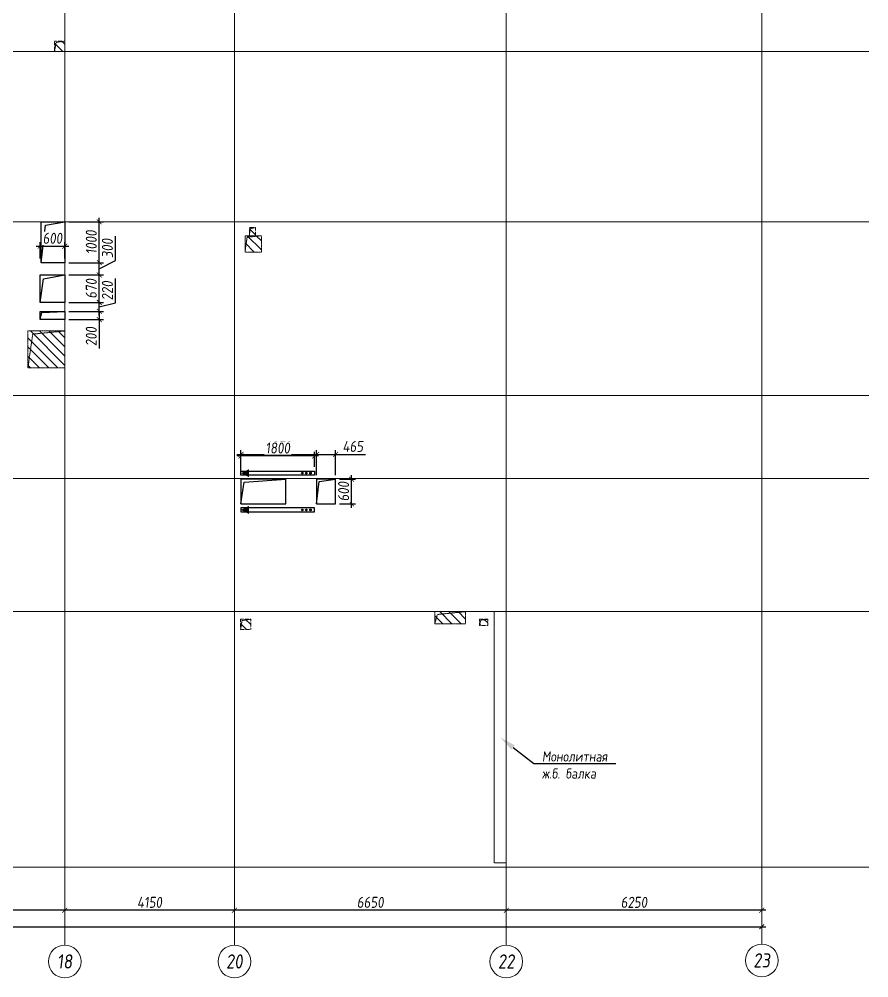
# Model space of a CAD drawing. Header units: millimetres. Extents: x -233751 to 529254, y -907864 to 285890.
# Drawn here: x -26616 to -5832, y 52494 to 75955 of the extents above; entities that cross this region are included whole.
import ezdxf
from ezdxf import colors
from ezdxf.entities.mleader import LeaderData, LeaderLine
from ezdxf.enums import TextEntityAlignment as Align
from ezdxf.math import Vec2, Vec3

# ---------------------------------------------------------------- set-up
doc = ezdxf.new("R2010")
doc.units = ezdxf.units.MM
doc.linetypes.add('ADSK_Штриховая_ш2 п1', pattern=[3, 2, -1])
doc.linetypes.add('осевая', pattern=[2, 1.25, -0.25, 0.25, -0.25])
doc.layers.get('0').update_dxf_attribs({"lineweight": 30})
doc.layers.get('Defpoints').update_dxf_attribs({"lineweight": 0})
for name, color, linetype, lineweight in [('КР_БалкиЖБ', 7, 'ADSK_Штриховая_ш2 п1', 5), ('КР_Металл', 3, 'Continuous', 30), ('КР_Новые отверстия', 5, 'Continuous', 30), ('КР_Оси', 7, 'Continuous', 5), ('КР_Размеры отверстия', 7, 'Continuous', 5), ('КР_Размеры усиление', 1, 'Continuous', 5), ('КР_Сущ отверстия', 6, 'Continuous', 15), ('КР_Тонкая', 250, 'Continuous', 0)]:
    doc.layers.add(name, color=color, linetype=linetype, lineweight=lineweight)
doc.styles.add('ISOCPEUR', font='isocpeur.ttf', dxfattribs={"width": 0.85, "oblique": 7})
doc.dimstyles.new('R_100', dxfattribs={"dimtxt": 270, "dimasz": 120, "dimexe": 100, "dimexo": 100, "dimgap": 60, "dimtad": 1, "dimdec": 0, "dimrnd": 5, "dimzin": 0, "dimdsep": 46, "dimtxsty": 'ISOCPEUR', "dimblk": 'ARCHTICK', "dimcen": 0, "dimdle": 100, "dimclrd": 256, "dimclre": 256, "dimclrt": 256, "dimadec": 0, "dimazin": 0, "dimtfac": 2, "dimtdec": 0, "dimtmove": 0, "dimatfit": 3, "dimfxl": 1, "dimtvp": 3, "dimtfill": 1, "dimtolj": 1, "dimtzin": 0, "dimarcsym": 0})

# ---------------------------------------------------------------- blocks, each defined once
blk = doc.blocks.new('*U2057')
at = {"color": 0, "linetype": 'ByBlock', "lineweight": -2, "ltscale": 10}
blk.add_line((0, 0), (-74924, 0), dxfattribs=at)
blk = doc.blocks.new('*U2058')
at = {"color": 0, "linetype": 'ByBlock', "lineweight": -2, "ltscale": 10}
blk.add_line((0, 0), (-74924, 0), dxfattribs=at)
blk = doc.blocks.new('*U2059')
at = {"color": 0, "linetype": 'ByBlock', "lineweight": -2, "ltscale": 10}
blk.add_line((0, 0), (-74924, 0), dxfattribs=at)
blk = doc.blocks.new('*U2060')
at = {"color": 0, "linetype": 'ByBlock', "lineweight": -2, "ltscale": 10}
blk.add_line((0, 0), (-74924, 0), dxfattribs=at)
blk = doc.blocks.new('*U2061')
at = {"color": 0, "linetype": 'ByBlock', "lineweight": -2, "ltscale": 10}
blk.add_line((0, 0), (-74924, 0), dxfattribs=at)
blk = doc.blocks.new('*U2067')
at = {"color": 0, "linetype": 'ByBlock', "lineweight": -2, "ltscale": 10}
blk.add_line((0, 0), (-74924, 0), dxfattribs=at)
blk = doc.blocks.new('*U2077')
at = {"color": 0, "linetype": 'ByBlock', "lineweight": -2, "ltscale": 10}
blk.add_line((0, 0), (0, -34307), dxfattribs=at)
at = {"color": 0, "linetype": 'Continuous', "lineweight": -2}
blk.add_line((0, -34307), (0, -34407), dxfattribs=at)
blk.add_circle((0, -34807), 400, dxfattribs=at)
at = {"color": 0, "linetype": 'Continuous', "lineweight": -2, "style": 'ISOCPEUR', "oblique": 7, "width": 0.856383}
blk.add_text('18', height=347.4, dxfattribs=at).set_placement((0, -34807), align=Align.MIDDLE_CENTER)
blk = doc.blocks.new('*U2078')
at = {"color": 0, "linetype": 'ByBlock', "lineweight": -2, "ltscale": 10}
blk.add_line((0, 0), (0, -34307), dxfattribs=at)
at = {"color": 0, "linetype": 'Continuous', "lineweight": -2}
blk.add_line((0, -34307), (0, -34407), dxfattribs=at)
blk.add_circle((0, -34807), 400, dxfattribs=at)
at = {"color": 0, "linetype": 'Continuous', "lineweight": -2, "style": 'ISOCPEUR', "oblique": 7, "width": 0.856383}
blk.add_text('20', height=347.4, dxfattribs=at).set_placement((0, -34807), align=Align.MIDDLE_CENTER)
blk = doc.blocks.new('*U2079')
at = {"color": 0, "linetype": 'ByBlock', "lineweight": -2, "ltscale": 10}
blk.add_line((0, 0), (0, -34307), dxfattribs=at)
at = {"color": 0, "linetype": 'Continuous', "lineweight": -2}
blk.add_line((0, -34307), (0, -34407), dxfattribs=at)
blk.add_circle((0, -34807), 400, dxfattribs=at)
at = {"color": 0, "linetype": 'Continuous', "lineweight": -2, "style": 'ISOCPEUR', "oblique": 7, "width": 0.856383}
blk.add_text('22', height=347.4, dxfattribs=at).set_placement((0, -34807), align=Align.MIDDLE_CENTER)
blk = doc.blocks.new('*U2080')
at = {"color": 0, "linetype": 'ByBlock', "lineweight": -2, "ltscale": 10}
blk.add_line((0, 0), (0, -34307), dxfattribs=at)
at = {"color": 0, "linetype": 'Continuous', "lineweight": -2}
blk.add_line((0, -34307), (0, -34407), dxfattribs=at)
blk.add_circle((0, -34807), 400, dxfattribs=at)
at = {"color": 0, "linetype": 'Continuous', "lineweight": -2, "style": 'ISOCPEUR', "oblique": 7, "width": 0.856383}
blk.add_text('23', height=347.4, dxfattribs=at).set_placement((0, -34807), align=Align.MIDDLE_CENTER)
blk = doc.blocks.new('_ArchTick')
at = {"color": 0, "linetype": 'ByBlock', "const_width": 0.15}
blk.add_lwpolyline([(-0.5, -0.5), (0.5, 0.5)], dxfattribs=at)
blk = doc.blocks.new('*D739')
at = {"layer": 'Defpoints', "color": 0, "transparency": 16777216}
for p in [(-76866, 53745), (-8451, 53745), (-8451, 53745)]:
    blk.add_point(p, dxfattribs=at)
at = {"layer": 'КР_Оси', "lineweight": -2, "transparency": 16777216}
blk.add_line((-76966, 53745), (-8351, 53745), dxfattribs=at)
at = {"layer": 'КР_Оси', "lineweight": -2, "transparency": 16777216, "xscale": 120, "yscale": 120, "zscale": 120, "rotation": 180}
blk.add_blockref('_ArchTick', (-76866, 53745), dxfattribs=at)
at = {"layer": 'КР_Оси', "lineweight": -2, "transparency": 16777216, "xscale": 120, "yscale": 120, "zscale": 120}
blk.add_blockref('_ArchTick', (-8451, 53745), dxfattribs=at)
at = {"layer": 'КР_Оси', "transparency": 16777216, "insert": (-40964, 53940), "char_height": 270, "attachment_point": 5, "style": 'ISOCPEUR', "bg_fill": 3, "box_fill_scale": 1.1, "bg_fill_color": 256, "bg_fill_true_color": 13158600, "bg_fill_transparency": 0}
blk.add_mtext('\\A1;68415', dxfattribs=at)
blk = doc.blocks.new('*D740')
at = {"layer": 'Defpoints', "color": 0, "transparency": 16777216}
for p in [(-14701, 54147), (-14701, 54147), (-8451, 54147)]:
    blk.add_point(p, dxfattribs=at)
at = {"layer": 'КР_Оси', "lineweight": -2, "transparency": 16777216}
blk.add_line((-8351, 54147), (-14801, 54147), dxfattribs=at)
at = {"layer": 'КР_Оси', "lineweight": -2, "transparency": 16777216, "xscale": 120, "yscale": 120, "zscale": 120, "rotation": 180}
blk.add_blockref('_ArchTick', (-14701, 54147), dxfattribs=at)
at = {"layer": 'КР_Оси', "lineweight": -2, "transparency": 16777216, "xscale": 120, "yscale": 120, "zscale": 120}
blk.add_blockref('_ArchTick', (-8451, 54147), dxfattribs=at)
at = {"layer": 'КР_Оси', "transparency": 16777216, "insert": (-11576, 54342), "char_height": 270, "attachment_point": 5, "style": 'ISOCPEUR', "bg_fill": 3, "box_fill_scale": 1.1, "bg_fill_color": 256, "bg_fill_true_color": 13158600, "bg_fill_transparency": 0}
blk.add_mtext('\\A1;6250', dxfattribs=at)
blk = doc.blocks.new('*D741')
at = {"layer": 'Defpoints', "color": 0, "transparency": 16777216}
for p in [(-21351, 54147), (-21351, 54147), (-14701, 54147)]:
    blk.add_point(p, dxfattribs=at)
at = {"layer": 'КР_Оси', "lineweight": -2, "transparency": 16777216}
blk.add_line((-14601, 54147), (-21451, 54147), dxfattribs=at)
at = {"layer": 'КР_Оси', "lineweight": -2, "transparency": 16777216, "xscale": 120, "yscale": 120, "zscale": 120, "rotation": 180}
blk.add_blockref('_ArchTick', (-21351, 54147), dxfattribs=at)
at = {"layer": 'КР_Оси', "lineweight": -2, "transparency": 16777216, "xscale": 120, "yscale": 120, "zscale": 120}
blk.add_blockref('_ArchTick', (-14701, 54147), dxfattribs=at)
at = {"layer": 'КР_Оси', "transparency": 16777216, "insert": (-18026, 54342), "char_height": 270, "attachment_point": 5, "style": 'ISOCPEUR', "bg_fill": 3, "box_fill_scale": 1.1, "bg_fill_color": 256, "bg_fill_true_color": 13158600, "bg_fill_transparency": 0}
blk.add_mtext('\\A1;6650', dxfattribs=at)
blk = doc.blocks.new('*D742')
at = {"layer": 'Defpoints', "color": 0, "transparency": 16777216}
for p in [(-25501, 54147), (-25501, 54147), (-21351, 54147)]:
    blk.add_point(p, dxfattribs=at)
at = {"layer": 'КР_Оси', "lineweight": -2, "transparency": 16777216}
blk.add_line((-21251, 54147), (-25601, 54147), dxfattribs=at)
at = {"layer": 'КР_Оси', "lineweight": -2, "transparency": 16777216, "xscale": 120, "yscale": 120, "zscale": 120, "rotation": 180}
blk.add_blockref('_ArchTick', (-25501, 54147), dxfattribs=at)
at = {"layer": 'КР_Оси', "lineweight": -2, "transparency": 16777216, "xscale": 120, "yscale": 120, "zscale": 120}
blk.add_blockref('_ArchTick', (-21351, 54147), dxfattribs=at)
at = {"layer": 'КР_Оси', "transparency": 16777216, "insert": (-23426, 54342), "char_height": 270, "attachment_point": 5, "style": 'ISOCPEUR', "bg_fill": 3, "box_fill_scale": 1.1, "bg_fill_color": 256, "bg_fill_true_color": 13158600, "bg_fill_transparency": 0}
blk.add_mtext('\\A1;4150', dxfattribs=at)
blk = doc.blocks.new('*D743')
at = {"layer": 'Defpoints', "color": 0, "transparency": 16777216}
for p in [(-29331, 54147), (-29331, 54147), (-25501, 54147)]:
    blk.add_point(p, dxfattribs=at)
at = {"layer": 'КР_Оси', "lineweight": -2, "transparency": 16777216}
blk.add_line((-25401, 54147), (-29431, 54147), dxfattribs=at)
at = {"layer": 'КР_Оси', "lineweight": -2, "transparency": 16777216, "xscale": 120, "yscale": 120, "zscale": 120, "rotation": 180}
blk.add_blockref('_ArchTick', (-29331, 54147), dxfattribs=at)
at = {"layer": 'КР_Оси', "lineweight": -2, "transparency": 16777216, "xscale": 120, "yscale": 120, "zscale": 120}
blk.add_blockref('_ArchTick', (-25501, 54147), dxfattribs=at)
at = {"layer": 'КР_Оси', "transparency": 16777216, "insert": (-27416, 54342), "char_height": 270, "attachment_point": 5, "style": 'ISOCPEUR', "bg_fill": 3, "box_fill_scale": 1.1, "bg_fill_color": 256, "bg_fill_true_color": 13158600, "bg_fill_transparency": 0}
blk.add_mtext('\\A1;3830', dxfattribs=at)
blk = doc.blocks.new('*D1017')
at = {"layer": 'Defpoints', "color": 0, "transparency": 16777216}
for p in [(-25502, 68804), (-24657, 68804), (-25502, 68602)]:
    blk.add_point(p, dxfattribs=at)
at = {"layer": 'КР_Размеры отверстия', "lineweight": -2, "transparency": 16777216}
for p, q in [((-25402, 68804), (-24557, 68804)), ((-24657, 68804), (-24657, 68502)), ((-25402, 68602), (-24557, 68602)), ((-24657, 68602), (-24657, 67893))]:
    blk.add_line(p, q, dxfattribs=at)
at = {"layer": 'КР_Размеры отверстия', "lineweight": -2, "transparency": 16777216, "xscale": 120, "yscale": 120, "zscale": 120}
for p, rotation in [((-24657, 68804), 90), ((-24657, 68602), 270)]:
    blk.add_blockref('_ArchTick', p, dxfattribs=dict(at, rotation=rotation))
at = {"layer": 'КР_Размеры отверстия', "transparency": 16777216, "insert": (-24852, 68188), "char_height": 270, "attachment_point": 5, "rotation": 90, "style": 'ISOCPEUR', "bg_fill": 3, "box_fill_scale": 1.1, "bg_fill_color": 256, "bg_fill_true_color": 13158600, "bg_fill_transparency": 0}
blk.add_mtext('\\A1;200', dxfattribs=at)
blk = doc.blocks.new('*D1018')
at = {"layer": 'Defpoints', "color": 0, "transparency": 16777216}
for p in [(-25501, 69023), (-25502, 68804)]:
    blk.add_point(p, dxfattribs=at)
at = {"layer": 'КР_Размеры отверстия', "lineweight": -2, "transparency": 16777216}
for p, q in [((-24263, 69017), (-24263, 69606)), ((-25401, 69023), (-24557, 69023)), ((-24657, 68704), (-24657, 69123)), ((-24657, 68913), (-24263, 69017)), ((-25402, 68804), (-24557, 68804))]:
    blk.add_line(p, q, dxfattribs=at)
at = {"layer": 'КР_Размеры отверстия', "lineweight": -2, "transparency": 16777216, "xscale": 120, "yscale": 120, "zscale": 120, "rotation": 270}
blk.add_blockref('_ArchTick', (-24657, 68804), dxfattribs=at)
at = {"layer": 'КР_Размеры отверстия', "transparency": 16777216, "insert": (-24458, 69311), "char_height": 270, "attachment_point": 5, "rotation": 90, "style": 'ISOCPEUR', "bg_fill": 3, "box_fill_scale": 1.1, "bg_fill_color": 256, "bg_fill_true_color": 13158600, "bg_fill_transparency": 0}
blk.add_mtext('\\A1;220', dxfattribs=at)
at = {"layer": 'Defpoints', "color": 0, "transparency": 16777216}
blk.add_point((-24657, 69023), dxfattribs=at)
at = {"layer": 'КР_Размеры отверстия', "lineweight": -2, "transparency": 16777216, "xscale": 120, "yscale": 120, "zscale": 120, "rotation": 90}
blk.add_blockref('_ArchTick', (-24657, 69023), dxfattribs=at)
blk = doc.blocks.new('*D1019')
at = {"layer": 'Defpoints', "color": 0, "transparency": 16777216}
for p in [(-25501, 69695), (-25501, 69023)]:
    blk.add_point(p, dxfattribs=at)
at = {"layer": 'КР_Размеры отверстия', "lineweight": -2, "transparency": 16777216}
for p, q in [((-25401, 69695), (-24557, 69695)), ((-24657, 68923), (-24657, 69795)), ((-25401, 69023), (-24557, 69023))]:
    blk.add_line(p, q, dxfattribs=at)
at = {"layer": 'КР_Размеры отверстия', "lineweight": -2, "transparency": 16777216, "xscale": 120, "yscale": 120, "zscale": 120}
for p, rotation in [((-24657, 69695), 90), ((-24657, 69023), 270)]:
    blk.add_blockref('_ArchTick', p, dxfattribs=dict(at, rotation=rotation))
at = {"layer": 'КР_Размеры отверстия', "transparency": 16777216, "insert": (-24852, 69359), "char_height": 270, "attachment_point": 5, "rotation": 90, "style": 'ISOCPEUR', "bg_fill": 3, "box_fill_scale": 1.1, "bg_fill_color": 256, "bg_fill_true_color": 13158600, "bg_fill_transparency": 0}
blk.add_mtext('\\A1;670', dxfattribs=at)
at = {"layer": 'Defpoints', "color": 0, "transparency": 16777216}
blk.add_point((-24657, 69695), dxfattribs=at)
blk = doc.blocks.new('*D1020')
at = {"layer": 'Defpoints', "color": 0, "transparency": 16777216}
for p in [(-25501, 69996), (-25501, 69695)]:
    blk.add_point(p, dxfattribs=at)
at = {"layer": 'КР_Размеры отверстия', "lineweight": -2, "transparency": 16777216}
for p, q in [((-24263, 70052), (-24263, 70641)), ((-25401, 69996), (-24557, 69996)), ((-24657, 69595), (-24657, 70096)), ((-24657, 69845), (-24263, 70052)), ((-25401, 69695), (-24557, 69695))]:
    blk.add_line(p, q, dxfattribs=at)
at = {"layer": 'КР_Размеры отверстия', "lineweight": -2, "transparency": 16777216, "xscale": 120, "yscale": 120, "zscale": 120, "rotation": 270}
blk.add_blockref('_ArchTick', (-24657, 69695), dxfattribs=at)
at = {"layer": 'КР_Размеры отверстия', "transparency": 16777216, "insert": (-24458, 70346), "char_height": 270, "attachment_point": 5, "rotation": 90, "style": 'ISOCPEUR', "bg_fill": 3, "box_fill_scale": 1.1, "bg_fill_color": 256, "bg_fill_true_color": 13158600, "bg_fill_transparency": 0}
blk.add_mtext('\\A1;300', dxfattribs=at)
at = {"layer": 'Defpoints', "color": 0, "transparency": 16777216}
blk.add_point((-24657, 69996), dxfattribs=at)
at = {"layer": 'КР_Размеры отверстия', "lineweight": -2, "transparency": 16777216, "xscale": 120, "yscale": 120, "zscale": 120, "rotation": 90}
blk.add_blockref('_ArchTick', (-24657, 69996), dxfattribs=at)
blk = doc.blocks.new('*D1021')
at = {"layer": 'Defpoints', "color": 0, "transparency": 16777216}
for p in [(-25501, 70996), (-24657, 70996), (-25501, 69996)]:
    blk.add_point(p, dxfattribs=at)
at = {"layer": 'КР_Размеры отверстия', "lineweight": -2, "transparency": 16777216}
for p, q in [((-24657, 69896), (-24657, 71096)), ((-25401, 70996), (-24557, 70996)), ((-25401, 69996), (-24557, 69996))]:
    blk.add_line(p, q, dxfattribs=at)
at = {"layer": 'КР_Размеры отверстия', "lineweight": -2, "transparency": 16777216, "xscale": 120, "yscale": 120, "zscale": 120}
for p, rotation in [((-24657, 70996), 90), ((-24657, 69996), 270)]:
    blk.add_blockref('_ArchTick', p, dxfattribs=dict(at, rotation=rotation))
at = {"layer": 'КР_Размеры отверстия', "transparency": 16777216, "insert": (-24852, 70496), "char_height": 270, "attachment_point": 5, "rotation": 90, "style": 'ISOCPEUR', "bg_fill": 3, "box_fill_scale": 1.1, "bg_fill_color": 256, "bg_fill_true_color": 13158600, "bg_fill_transparency": 0}
blk.add_mtext('\\A1;1000', dxfattribs=at)
blk = doc.blocks.new('*D1022')
at = {"layer": 'Defpoints', "color": 0, "transparency": 16777216}
for p in [(-19341, 65305), (-21191, 64696), (-19341, 64696)]:
    blk.add_point(p, dxfattribs=at)
at = {"layer": 'КР_Размеры отверстия', "lineweight": -2, "transparency": 16777216}
for p, q in [((-21291, 65305), (-19241, 65305)), ((-21191, 64796), (-21191, 65405)), ((-19341, 64796), (-19341, 65405))]:
    blk.add_line(p, q, dxfattribs=at)
at = {"layer": 'КР_Размеры отверстия', "lineweight": -2, "transparency": 16777216, "xscale": 120, "yscale": 120, "zscale": 120, "rotation": 180}
blk.add_blockref('_ArchTick', (-21191, 65305), dxfattribs=at)
at = {"layer": 'КР_Размеры отверстия', "lineweight": -2, "transparency": 16777216, "xscale": 120, "yscale": 120, "zscale": 120}
blk.add_blockref('_ArchTick', (-19341, 65305), dxfattribs=at)
at = {"layer": 'КР_Размеры отверстия', "transparency": 16777216, "insert": (-20266, 65500), "char_height": 270, "attachment_point": 5, "style": 'ISOCPEUR', "bg_fill": 3, "box_fill_scale": 1.1, "bg_fill_color": 256, "bg_fill_true_color": 13158600, "bg_fill_transparency": 0}
blk.add_mtext('\\A1;1850', dxfattribs=at)
blk = doc.blocks.new('*D1023')
at = {"layer": 'Defpoints', "color": 0, "transparency": 16777216}
for p in [(-18878, 65305), (-19341, 64696), (-18878, 64696)]:
    blk.add_point(p, dxfattribs=at)
at = {"layer": 'КР_Размеры отверстия', "lineweight": -2, "transparency": 16777216}
for p, q in [((-19441, 65305), (-18878, 65305)), ((-19341, 64796), (-19341, 65405)), ((-18878, 64796), (-18878, 65405)), ((-18878, 65305), (-18146, 65305))]:
    blk.add_line(p, q, dxfattribs=at)
at = {"layer": 'КР_Размеры отверстия', "lineweight": -2, "transparency": 16777216, "xscale": 120, "yscale": 120, "zscale": 120, "rotation": 180}
blk.add_blockref('_ArchTick', (-19341, 65305), dxfattribs=at)
at = {"layer": 'КР_Размеры отверстия', "lineweight": -2, "transparency": 16777216, "xscale": 120, "yscale": 120, "zscale": 120}
blk.add_blockref('_ArchTick', (-18878, 65305), dxfattribs=at)
at = {"layer": 'КР_Размеры отверстия', "transparency": 16777216, "insert": (-18452, 65500), "char_height": 270, "attachment_point": 5, "style": 'ISOCPEUR', "bg_fill": 3, "box_fill_scale": 1.1, "bg_fill_color": 256, "bg_fill_true_color": 13158600, "bg_fill_transparency": 0}
blk.add_mtext('\\A1;465', dxfattribs=at)
blk = doc.blocks.new('*D1024')
at = {"layer": 'КР_Размеры отверстия', "lineweight": -2, "transparency": 16777216}
for p, q in [((-18485, 63996), (-18485, 64796)), ((-18778, 64696), (-18385, 64696)), ((-18778, 64096), (-18385, 64096))]:
    blk.add_line(p, q, dxfattribs=at)
at = {"layer": 'КР_Размеры отверстия', "lineweight": -2, "transparency": 16777216, "xscale": 120, "yscale": 120, "zscale": 120}
for p, rotation in [((-18485, 64696), 90), ((-18485, 64096), 270)]:
    blk.add_blockref('_ArchTick', p, dxfattribs=dict(at, rotation=rotation))
at = {"layer": 'КР_Размеры отверстия', "transparency": 16777216, "insert": (-18680, 64396), "char_height": 270, "attachment_point": 5, "rotation": 90, "style": 'ISOCPEUR', "bg_fill": 3, "box_fill_scale": 1.1, "bg_fill_color": 256, "bg_fill_true_color": 13158600, "bg_fill_transparency": 0}
blk.add_mtext('\\A1;600', dxfattribs=at)
at = {"layer": 'Defpoints', "color": 0, "transparency": 16777216}
for p in [(-18878, 64696), (-18485, 64696), (-18878, 64096)]:
    blk.add_point(p, dxfattribs=at)
blk = doc.blocks.new('*D1025')
at = {"layer": 'Defpoints', "color": 0, "transparency": 16777216}
for p in [(-26101, 69996), (-25501, 69996)]:
    blk.add_point(p, dxfattribs=at)
at = {"layer": 'КР_Размеры отверстия', "lineweight": -2, "transparency": 16777216}
for p, q in [((-26201, 70398), (-25401, 70398)), ((-26101, 70096), (-26101, 70498)), ((-25501, 70096), (-25501, 70498))]:
    blk.add_line(p, q, dxfattribs=at)
at = {"layer": 'КР_Размеры отверстия', "lineweight": -2, "transparency": 16777216, "xscale": 120, "yscale": 120, "zscale": 120, "rotation": 180}
blk.add_blockref('_ArchTick', (-26101, 70398), dxfattribs=at)
at = {"layer": 'КР_Размеры отверстия', "lineweight": -2, "transparency": 16777216, "xscale": 120, "yscale": 120, "zscale": 120}
blk.add_blockref('_ArchTick', (-25501, 70398), dxfattribs=at)
at = {"layer": 'КР_Размеры отверстия', "transparency": 16777216, "insert": (-25801, 70593), "char_height": 270, "attachment_point": 5, "style": 'ISOCPEUR', "bg_fill": 3, "box_fill_scale": 1.1, "bg_fill_color": 256, "bg_fill_true_color": 13158600, "bg_fill_transparency": 0}
blk.add_mtext('\\A1;600', dxfattribs=at)
at = {"layer": 'Defpoints', "color": 0, "transparency": 16777216}
blk.add_point((-25501, 70398), dxfattribs=at)
blk = doc.blocks.new('*D1306')
at = {"layer": 'Defpoints', "color": 0, "transparency": 16777216}
for p in [(-21191, 65265), (-21191, 64896), (-19390, 64896)]:
    blk.add_point(p, dxfattribs=at)
at = {"layer": 'КР_Размеры усиление', "color": 3, "lineweight": -2, "transparency": 16777216}
for p, q in [((-19290, 65265), (-21291, 65265)), ((-21191, 64996), (-21191, 65365)), ((-19390, 64996), (-19390, 65365))]:
    blk.add_line(p, q, dxfattribs=at)
at = {"layer": 'КР_Размеры усиление', "color": 3, "lineweight": -2, "transparency": 16777216, "xscale": 120, "yscale": 120, "zscale": 120, "rotation": 180}
blk.add_blockref('_ArchTick', (-21191, 65265), dxfattribs=at)
at = {"layer": 'КР_Размеры усиление', "color": 3, "lineweight": -2, "transparency": 16777216, "xscale": 120, "yscale": 120, "zscale": 120}
blk.add_blockref('_ArchTick', (-19390, 65265), dxfattribs=at)
at = {"layer": 'КР_Размеры усиление', "color": 3, "transparency": 16777216, "insert": (-20290, 65460), "char_height": 270, "attachment_point": 5, "style": 'ISOCPEUR', "bg_fill": 3, "box_fill_scale": 1.1, "bg_fill_color": 256, "bg_fill_true_color": 13158600, "bg_fill_transparency": 0}
blk.add_mtext('\\A1;1800', dxfattribs=at)

msp = doc.modelspace()

# ---------------------------------------------------------------- hatches: boundary and pattern name
at = {"layer": 'КР_Металл', "lineweight": 5}
h = msp.add_hatch(color=6, dxfattribs=at)
h.dxf.hatch_style = 1
h.paths.add_polyline_path([(-21190.7, 63945.7), (-20990.7, 64045.7), (-20990.7, 63845.7)])
at = {"layer": 'КР_Сущ отверстия'}
h = msp.add_hatch(dxfattribs=at)
h.set_pattern_fill('ANSI31', scale=50, angle=90)
h.paths.add_polyline_path([(-25500.7, 75415.7), (-25750.7, 75415.7), (-25750.7, 75165.7), (-25500.7, 75165.7)])
h = msp.add_hatch(dxfattribs=at)
h.set_pattern_fill('ANSI31', scale=50, angle=90)
h.paths.add_polyline_path([(-20835.7, 70855.7), (-20985.7, 70855.7), (-20985.7, 70655.7), (-20835.7, 70655.7)])
h = msp.add_hatch(dxfattribs=at)
h.set_pattern_fill('ANSI31', scale=50, angle=90)
h.paths.add_polyline_path([(-20690.7, 70655.7), (-21090.7, 70655.7), (-21090.7, 70255.7), (-20690.7, 70255.7)])
h = msp.add_hatch(dxfattribs=at)
h.set_pattern_fill('ANSI31', scale=50, angle=90)
h.paths.add_polyline_path([(-26400.7, 68325.7), (-26400.7, 67425.7), (-25500.7, 67425.7), (-25500.7, 68325.7)])
h = msp.add_hatch(dxfattribs=at)
h.set_pattern_fill('ANSI31', scale=50, angle=90)
h.paths.add_polyline_path([(-20950.7, 61270.7), (-21200.7, 61270.7), (-21200.7, 61020.7), (-20950.7, 61020.7)])
h = msp.add_hatch(dxfattribs=at)
h.set_pattern_fill('ANSI31', scale=50, angle=90)
h.paths.add_polyline_path([(-15700.7, 61455.7), (-16450.7, 61455.7), (-16450.7, 61155.7), (-15700.7, 61155.7)])
h = msp.add_hatch(dxfattribs=at)
h.set_pattern_fill('ANSI31', scale=50, angle=90)
h.paths.add_polyline_path([(-15155.7, 61270.7), (-15355.7, 61270.7), (-15355.7, 61120.7), (-15155.7, 61120.7)])

# ---------------------------------------------------------------- linework, layer by layer
at = {"layer": 'КР_БалкиЖБ', "ltscale": 2}
msp.add_lwpolyline([(-15000.7, 55305.7), (-15000.7, 61455.7), (-14700.7, 61455.7), (-14700.7, 55305.7)], close=True, dxfattribs=at)
at = {"layer": 'КР_Металл'}
msp.add_lwpolyline([(-19389.8, 63895.7), (-19389.8, 63995.7), (-21190.7, 63995.7), (-21190.7, 63895.7)], close=True, dxfattribs=at)
for centre in [(-19689.8, 63945.7), (-19589.8, 63945.7), (-19489.8, 63945.7)]:
    msp.add_circle(centre, 20, dxfattribs=at)
at = {"layer": 'КР_Новые отверстия'}
for points in [[(-26080.8, 70995.7), (-25500.7, 70995.7), (-25500.7, 69995.7), (-26080.8, 69995.7)], [(-26100.8, 69695.7), (-25500.7, 69695.7), (-25500.7, 69024.2), (-26100.8, 69024.2)], [(-26100.8, 68803.5), (-25500.7, 68803.5), (-25500.7, 68601.9), (-26100.8, 68601.9)], [(-21190.7, 64095.7), (-20090.7, 64095.7), (-20090.7, 64695.7), (-21190.7, 64695.7)], [(-19340.7, 64095.7), (-18878.2, 64095.7), (-18878.2, 64695.7), (-19340.7, 64695.7)]]:
    msp.add_lwpolyline(points, close=True, dxfattribs=at)
for points in [[(-26080.8, 69995.7), (-25974.1, 70913.3), (-25500.7, 70995.7)], [(-26100.8, 69024.2), (-26018, 69604.1), (-25500.7, 69695.7)], [(-26100.8, 68601.9), (-26060.2, 68775.7), (-25500.7, 68803.5)], [(-21190.7, 64095.7), (-21110.1, 64625.5), (-20090.7, 64695.7)], [(-19340.7, 64095.7), (-19280.7, 64642.5), (-18878.2, 64695.7)]]:
    msp.add_lwpolyline(points, dxfattribs=at)
at = {"layer": 'КР_Сущ отверстия', "linetype": 'ADSK_Штриховая_ш2 п1', "ltscale": 0.3}
for points in [[(-25500.7, 75165.7), (-25750.7, 75165.7), (-25750.7, 75415.7), (-25500.7, 75415.7)], [(-20985.7, 70855.7), (-20835.7, 70855.7), (-20835.7, 70655.7), (-20985.7, 70655.7)], [(-21200.7, 61270.7), (-20950.7, 61270.7), (-20950.7, 61020.7), (-21200.7, 61020.7)], [(-15155.7, 61270.7), (-15355.7, 61270.7), (-15355.7, 61120.7), (-15155.7, 61120.7)]]:
    msp.add_lwpolyline(points, close=True, dxfattribs=at)
for points in [[(-25750.7, 75165.7), (-25712.2, 75387.6), (-25500.7, 75415.7)], [(-20985.7, 70655.7), (-20959.5, 70832.4), (-20835.7, 70855.7)], [(-21200.7, 61020.7), (-21165.2, 61235.7), (-20950.7, 61270.7)], [(-15355.7, 61120.7), (-15328.7, 61246.7), (-15155.7, 61270.7)]]:
    msp.add_lwpolyline(points, dxfattribs=at)
at = {"layer": 'КР_Сущ отверстия', "linetype": 'ADSK_Штриховая_ш2 п1'}
for points in [[(-21090.7, 70655.7), (-20690.7, 70655.7), (-20690.7, 70255.7), (-21090.7, 70255.7)], [(-25500.7, 67425.7), (-26400.7, 67425.7), (-26400.7, 68325.7), (-25500.7, 68325.7)], [(-15700.7, 61455.7), (-16450.7, 61455.7), (-16450.7, 61155.7), (-15700.7, 61155.7)]]:
    msp.add_lwpolyline(points, close=True, dxfattribs=at)
for points in [[(-21090.7, 70255.7), (-21041, 70620.6), (-20690.7, 70655.7)], [(-26400.7, 67425.7), (-26285.5, 68247.2), (-25500.7, 68325.7)], [(-16450.7, 61155.7), (-16384.7, 61386.9), (-15700.7, 61455.7)]]:
    msp.add_lwpolyline(points, dxfattribs=at)

# ---------------------------------------------------------------- block references
at = {"layer": 'КР_Оси', "linetype": 'осевая'}
for name, p in [('*U2077', (-25500.7, 87701.9)), ('*U2078', (-21350.7, 87701.9)), ('*U2079', (-14700.7, 87701.9)), ('*U2080', (-8450.7, 87726.9)), ('*U2061', (-5832.3, 75165.7)), ('*U2060', (-5832.3, 70995.7)), ('*U2059', (-5832.3, 66745.7)), ('*U2058', (-5832.3, 64715.7)), ('*U2057', (-5832.3, 61455.7)), ('*U2067', (-5832.3, 55205.7))]:
    msp.add_blockref(name, p, dxfattribs=at)

# ---------------------------------------------------------------- leaders
at = {"layer": 'КР_Тонкая', "lineweight": 5}
ml = msp.add_multileader_mtext('Standard', dxfattribs=at)
ml.set_content('Монолитная\\Pж.б. балка', color=256, style='ISOCPEUR')
ml.set_leader_properties()
ml.build(insert=Vec2(0, 0))
ml.multileader.update_dxf_attribs({"has_dogleg": 0, "text_left_attachment_type": 6, "text_right_attachment_type": 6, "arrow_head_size": 400, "scale": 100})
ctx = ml.context
ctx.base_point, ctx.scale, ctx.char_height, ctx.arrow_head_size, ctx.landing_gap_size, ctx.plane_origin = Vec3(-14025.8, 57736.5), 100, 250, 400, 200, Vec3(-14850.7, 58380.7)
ctx.left_attachment, ctx.right_attachment = 6, 6
notes = []
notes.append((ctx, [(0, (1, 1, 0), (-14825.8, 57736.5), (1, 0), 800, [(0, [(-14850.7, 58380.7)], 0, [])])]))
ctx.mtext.insert, ctx.mtext.flow_direction = Vec3(-13825.8, 58036.5), 5
for ctx, leaders in notes:
    for number, flags, end, landing, length, lines in leaders:
        leader = LeaderData()
        leader.index, (leader.has_last_leader_line, leader.has_dogleg_vector, leader.attachment_direction) = number, flags
        leader.last_leader_point, leader.dogleg_vector, leader.dogleg_length = Vec3(end), Vec3(landing), length
        for number, points, colour, breaks in lines:
            line = LeaderLine()
            line.index, line.vertices, line.color, line.breaks = number, Vec3.list(points), colors.encode_raw_color(colour), breaks
            leader.lines.append(line)
        ctx.leaders.append(leader)

# ---------------------------------------------------------------- next in the draw order: dimensions: what is measured, and where the dimension line sits
at = {"layer": 'КР_Оси'}
dim = msp.add_linear_dim(base=(-8450.7, 53745), p1=(-76865.7, 53745), p2=(-8450.7, 53745), dimstyle='R_100', override={"dimpost": '\\X'}, dxfattribs=at)
dim.commit()
dim.dimension.update_dxf_attribs({"geometry": '*D739', "text_midpoint": (-40964.4, 53745), "dimtype": 160})
at = {"layer": 'КР_Размеры отверстия'}
dim = msp.add_linear_dim(base=(-24656.8462, 68803.8094), p1=(-25502.3033, 68602.2885), p2=(-25502.3033, 68803.8094), angle=270, dimstyle='R_100', override={"dimpost": '\\X'}, dxfattribs=at)
dim.commit()
dim.dimension.update_dxf_attribs({"geometry": '*D1017', "text_midpoint": (-24656.8462, 68187.6876), "dimtype": 160})
dim = msp.add_linear_dim(base=(-19340.7, 65304.6), p1=(-21190.7, 64695.7), p2=(-19340.7, 64695.7), dimstyle='R_100', override={"dimpost": '\\X'}, dxfattribs=at)
dim.commit()
dim.dimension.update_dxf_attribs({"geometry": '*D1022', "text_midpoint": (-20265.7, 65499.6)})

# ---------------------------------------------------------------- next in the draw order: hatches: boundary and pattern name
at = {"layer": 'КР_Металл', "lineweight": 5}
h = msp.add_hatch(color=6, dxfattribs=at)
h.dxf.hatch_style = 1
h.paths.add_polyline_path([(-21190.7, 64845.7), (-20990.7, 64945.7), (-20990.7, 64745.7)])

# ---------------------------------------------------------------- next in the draw order: linework, layer by layer
at = {"layer": 'КР_Металл'}
for centre in [(-19689.8, 64845.7), (-19589.8, 64845.7)]:
    msp.add_circle(centre, 20, dxfattribs=at)

# ---------------------------------------------------------------- next in the draw order: dimensions: what is measured, and where the dimension line sits
at = {"layer": 'КР_Оси'}
dim = msp.add_linear_dim(base=(-14700.7, 54147.1), p1=(-8450.7, 54147.1), p2=(-14700.7, 54147.1), dimstyle='R_100', override={"dimpost": '\\X'}, dxfattribs=at)
dim.commit()
dim.dimension.update_dxf_attribs({"geometry": '*D740', "text_midpoint": (-11575.7, 54342.1)})
at = {"layer": 'КР_Размеры отверстия'}
dim = msp.add_linear_dim(base=(-24656.8, 69023), p1=(-25502.3, 68803.8), p2=(-25500.6, 69023), angle=270, dimstyle='R_100', override={"dimpost": '\\X', "dimtmove": 1}, dxfattribs=at)
dim.commit()
dim.dimension.update_dxf_attribs({"geometry": '*D1018', "text_midpoint": (-24262.7, 69076.6), "dimtype": 160})
dim = msp.add_linear_dim(base=(-18878.1974893, 65304.6326251), p1=(-19340.6974893, 64695.6824584), p2=(-18878.1974893, 64695.6824584), dimstyle='R_100', override={"dimpost": '\\X'}, dxfattribs=at)
dim.commit()
dim.dimension.update_dxf_attribs({"geometry": '*D1023', "text_midpoint": (-18452.1215736, 65304.6326251), "dimtype": 160})

# ---------------------------------------------------------------- next in the draw order: linework, layer by layer
at = {"layer": 'КР_Металл'}
msp.add_lwpolyline([(-19389.8, 64895.7), (-19389.8, 64795.7), (-21190.7, 64795.7), (-21190.7, 64895.7)], close=True, dxfattribs=at)
msp.add_circle((-19489.8, 64845.7), 20, dxfattribs=at)

# ---------------------------------------------------------------- next in the draw order: dimensions: what is measured, and where the dimension line sits
at = {"layer": 'КР_Оси'}
dim = msp.add_linear_dim(base=(-21350.7, 54147.1), p1=(-14700.7, 54147.1), p2=(-21350.7, 54147.1), dimstyle='R_100', override={"dimpost": '\\X', "dimtmove": 1}, dxfattribs=at)
dim.commit()
dim.dimension.update_dxf_attribs({"geometry": '*D741', "text_midpoint": (-18025.7, 54342.1)})
at = {"layer": 'КР_Размеры отверстия'}
for base, p1, p2, picture, middle in [((-24656.8462, 69694.5483), (-25500.5584, 69023.0274), (-25500.5584, 69694.5483), '*D1019', (-24851.8462, 69358.7878)), ((-18484.6, 64695.7), (-18878.2, 64095.7), (-18878.2, 64695.7), '*D1024', (-18679.6, 64395.7))]:
    dim = msp.add_linear_dim(base=base, p1=p1, p2=p2, angle=270, dimstyle='R_100', override={"dimpost": '\\X'}, dxfattribs=at)
    dim.commit()
    dim.dimension.update_dxf_attribs({"geometry": picture, "text_midpoint": middle})

# ---------------------------------------------------------------- next in the draw order: dimensions: what is measured, and where the dimension line sits
at = {"layer": 'КР_Оси'}
dim = msp.add_linear_dim(base=(-25500.7, 54147.1), p1=(-21350.7, 54147.1), p2=(-25500.7, 54147.1), dimstyle='R_100', override={"dimpost": '\\X', "dimtmove": 1}, dxfattribs=at)
dim.commit()
dim.dimension.update_dxf_attribs({"geometry": '*D742', "text_midpoint": (-23425.7, 54342.1)})
at = {"layer": 'КР_Размеры отверстия'}
dim = msp.add_linear_dim(base=(-24656.8, 69995.7), p1=(-25500.6, 69694.5), p2=(-25500.7, 69995.7), angle=270, dimstyle='R_100', override={"dimpost": '\\X', "dimtmove": 1}, dxfattribs=at)
dim.commit()
dim.dimension.update_dxf_attribs({"geometry": '*D1020', "text_midpoint": (-24262.7, 70111.6), "dimtype": 160})
at = {"layer": 'КР_Размеры усиление'}
dim = msp.add_aligned_dim(p1=(-19389.8, 64895.7), p2=(-21190.7, 64895.7), distance=-369.6, dimstyle='R_100', override={"dimpost": '\\X', "dimclrd": 3, "dimclre": 3, "dimclrt": 3}, dxfattribs=at)
dim.commit()
dim.dimension.update_dxf_attribs({"geometry": '*D1306', "text_midpoint": (-20290.2, 65460.3)})

# ---------------------------------------------------------------- next in the draw order: dimensions: what is measured, and where the dimension line sits
at = {"layer": 'КР_Оси'}
dim = msp.add_linear_dim(base=(-29330.7, 54147.1), p1=(-25500.7, 54147.1), p2=(-29330.7, 54147.1), dimstyle='R_100', override={"dimpost": '\\X', "dimtmove": 1}, dxfattribs=at)
dim.commit()
dim.dimension.update_dxf_attribs({"geometry": '*D743', "text_midpoint": (-27415.7, 54342.1)})
at = {"layer": 'КР_Размеры отверстия'}
dim = msp.add_linear_dim(base=(-24656.8, 70995.7), p1=(-25500.7, 69995.7), p2=(-25500.7, 70995.7), angle=270, dimstyle='R_100', override={"dimpost": '\\X'}, dxfattribs=at)
dim.commit()
dim.dimension.update_dxf_attribs({"geometry": '*D1021', "text_midpoint": (-24851.8, 70495.7)})

# ---------------------------------------------------------------- next in the draw order: dimensions: what is measured, and where the dimension line sits
dim = msp.add_linear_dim(base=(-25500.7, 70398.4), p1=(-26100.8, 69995.7), p2=(-25500.7, 69995.7), dimstyle='R_100', override={"dimpost": '\\X'}, dxfattribs=at)
dim.commit()
dim.dimension.update_dxf_attribs({"geometry": '*D1025', "text_midpoint": (-25800.8, 70593.4)})

doc.saveas('drawing.dxf')
